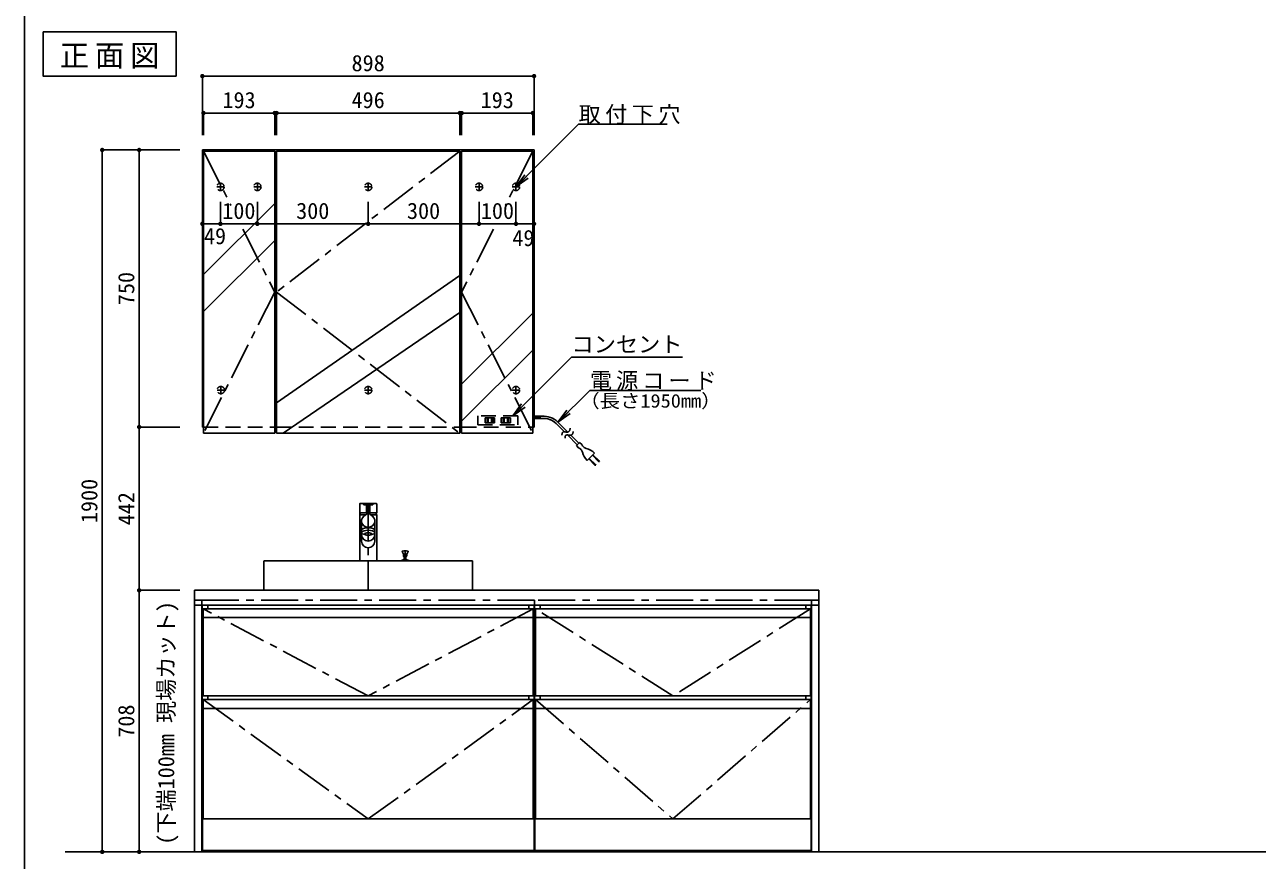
# Model space of a CAD drawing. Units: millimetres on the paper, scale 1:20. Extents: x -205 to 195, y -144 to 138.
# Drawn here: x -205 to -38.1, y -33.7 to 79.5 of the extents above; entities that cross this region are included whole.
import ezdxf
from ezdxf.enums import TextEntityAlignment as Align

# ---------------------------------------------------------------- set-up
doc = ezdxf.new("R2010")
doc.units = ezdxf.units.MM
for name, pattern in [('CHAIN1', [8, 5, -1, 1, -1]), ('DASHED1', [1.8, 1.2, -0.6]), ('DASHED2', [3, 2, -1])]:
    doc.linetypes.add(name, pattern=pattern)
for name, color, linetype in [('0-1_1', 7, 'Continuous'), ('0-2_2', 4, 'Continuous'), ('0-3_3', 6, 'Continuous'), ('0-A_10', 6, 'Continuous')]:
    doc.layers.add(name, color=color, linetype=linetype)
doc.styles.add('ＭＳ ゴシック', font='')
doc.styles.get('ＭＳ ゴシック').set_extended_font_data('MS Gothic')

msp = doc.modelspace()

# ---------------------------------------------------------------- hatches: boundary and pattern name
at = {"layer": '0-2_2'}
for points in [[(-180.65, 72.5, 1), (-181.25, 72.5, 1)], [(-135.75, 72.5, 1), (-136.35, 72.5, 1)], [(-180.5, 67.5, 1), (-181.1, 67.5, 1)], [(-170.85, 67.5, 1), (-171.45, 67.5, 1)], [(-170.6, 67.5, 1), (-171.2, 67.5, 1)], [(-145.8, 67.5, 1), (-146.4, 67.5, 1)], [(-145.55, 67.5, 1), (-146.15, 67.5, 1)], [(-135.9, 67.5, 1), (-136.5, 67.5, 1)], [(-194.2, 62.5, 1), (-194.8, 62.5, 1)], [(-189.2, 62.5, 1), (-189.8, 62.5, 1)], [(-180.65, 52.5, 1), (-181.25, 52.5, 1)], [(-178.2, 52.5, 1), (-178.8, 52.5, 1)], [(-178.2, 52.5, 1), (-178.8, 52.5, 1)], [(-173.2, 52.5, 1), (-173.8, 52.5, 1)], [(-173.2, 52.5, 1), (-173.8, 52.5, 1)], [(-158.2, 52.5, 1), (-158.8, 52.5, 1)], [(-158.2, 52.5, 1), (-158.8, 52.5, 1)], [(-143.2, 52.5, 1), (-143.8, 52.5, 1)], [(-143.2, 52.5, 1), (-143.8, 52.5, 1)], [(-138.2, 52.5, 1), (-138.8, 52.5, 1)], [(-138.2, 52.5, 1), (-138.8, 52.5, 1)], [(-135.75, 52.5, 1), (-136.35, 52.5, 1)], [(-189.2, 25, 1), (-189.8, 25, 1)], [(-189.2, 25, 1), (-189.8, 25, 1)], [(-189.2, 2.9, 1), (-189.8, 2.9, 1)], [(-189.2, 2.9, 1), (-189.8, 2.9, 1)], [(-194.2, -32.5, 1), (-194.8, -32.5, 1)], [(-189.2, -32.5, 1), (-189.8, -32.5, 1)]]:
    msp.add_hatch(color=132, dxfattribs=at).paths.add_polyline_path(points)

# ---------------------------------------------------------------- linework, layer by layer
at = {"layer": '0-1_1'}
for p, q in [((-180.95, 25), (-180.95, 62.5)), ((-180.8, 62.35), (-171.15, 62.35)), ((-180.8, 24.15), (-180.8, 62.35)), ((-180.2, 62.35), (-180.2, 62.5)), ((-171.15, 62.35), (-171.15, 24.15)), ((-170.9, 62.35), (-146.1, 62.35)), ((-170.9, 24.15), (-170.9, 62.35)), ((-146.1, 62.35), (-146.1, 24.15)), ((-136.2, 62.35), (-145.85, 62.35)), ((-145.85, 62.35), (-145.85, 24.15)), ((-136.8, 62.5), (-136.8, 62.35)), ((-136.2, 24.15), (-136.2, 62.35)), ((-180.8, 25), (-180.95, 25)), ((-180.8, 24.15), (-171.15, 24.15)), ((-171.1, 25), (-170.9, 25)), ((-170.9, 24.15), (-146.1, 24.15)), ((-146.1, 25), (-145.85, 25)), ((-136.2, 24.15), (-145.85, 24.15)), ((-136.05, 25), (-136.2, 25)), ((-97.5, 2.9), (-97.5, 0.9)), ((-97.5, 0.9), (-182, 0.9)), ((-182, 0.9), (-182, -32.5)), ((-180.975, 0.9), (-180.975, -28.05)), ((-180.225, 0.4), (-180.225, 0.9)), ((-180.225, 0.9), (-180.225, 0.4)), ((-136.775, 0.9), (-136.775, 0.4)), ((-136.775, 0.4), (-136.775, 0.9)), ((-136.025, -28.05), (-136.025, 0.9)), ((-135.975, 0.9), (-135.975, -28.05)), ((-135.225, 0.4), (-135.225, 0.9)), ((-135.225, 0.9), (-135.225, 0.4)), ((-99.275, 0.9), (-99.275, 0.4)), ((-99.275, 0.4), (-99.275, 0.9)), ((-98.525, -28.05), (-98.525, 0.9)), ((-98.5, 0.9), (-98.5, -32.5)), ((-180.225, -11.9), (-180.225, -11.4)), ((-180.225, -11.4), (-180.225, -11.9)), ((-136.775, -11.4), (-136.775, -11.9)), ((-136.775, -11.9), (-136.775, -11.4)), ((-135.225, -11.9), (-135.225, -11.4)), ((-135.225, -11.4), (-135.225, -11.9)), ((-99.275, -11.4), (-99.275, -11.9)), ((-99.275, -11.9), (-99.275, -11.4)), ((-180.975, -28.05), (-180.225, -28.05)), ((-180.95, -32.3), (-180.95, -28.05)), ((-136.775, -28.05), (-136.025, -28.05)), ((-136.05, -28.05), (-136.05, -32.3)), ((-135.975, -28.05), (-135.225, -28.05)), ((-135.95, -32.3), (-135.95, -28.05)), ((-99.275, -28.05), (-98.525, -28.05)), ((-98.55, -28.05), (-98.55, -32.3)), ((-180.95, -32.3), (-136.05, -32.3)), ((-135.95, -32.3), (-98.55, -32.3))]:
    msp.add_line(p, q, dxfattribs=at)
for points in [[(-180.95, 62.5), (-136.05, 62.5), (-136.05, 25)], [(-182, 0.9), (-182, 2.9), (-97.5, 2.9)], [(-182, -32.5), (-181, -32.5), (-181, 0.9)], [(-98.5, -32.5), (-97.5, -32.5), (-97.5, 0.9)], [(-136.05, -32.3), (-136.05, -28.05), (-180.95, -28.05)], [(-98.55, -32.3), (-98.55, -28.05), (-135.95, -28.05)]]:
    msp.add_lwpolyline(points, dxfattribs=at)
for points in [[(-180.85, 0.4), (-180.85, -11.4), (-136.15, -11.4), (-136.15, 0.4)], [(-135.85, 0.4), (-135.85, -11.4), (-98.65, -11.4), (-98.65, 0.4)], [(-136.15, -28.05), (-136.15, -11.9), (-180.85, -11.9), (-180.85, -28.05)], [(-98.65, -28.05), (-98.65, -11.9), (-135.85, -11.9), (-135.85, -28.05)], [(-180.275, -32.3), (-180.275, -32.5), (-180.875, -32.5), (-180.875, -32.3)], [(-165.7, -32.3), (-165.7, -32.5), (-166.3, -32.5), (-166.3, -32.3)], [(-150.7, -32.3), (-150.7, -32.5), (-151.3, -32.5), (-151.3, -32.3)], [(-136.125, -32.3), (-136.125, -32.5), (-136.725, -32.5), (-136.725, -32.3)], [(-135.275, -32.3), (-135.275, -32.5), (-135.875, -32.5), (-135.875, -32.3)], [(-124.45, -32.3), (-124.45, -32.5), (-125.05, -32.5), (-125.05, -32.3)], [(-109.45, -32.3), (-109.45, -32.5), (-110.05, -32.5), (-110.05, -32.3)], [(-98.625, -32.3), (-98.625, -32.5), (-99.225, -32.5), (-99.225, -32.3)]]:
    msp.add_lwpolyline(points, close=True, dxfattribs=at)
at = {"layer": '0-2_2'}
for p, q in [((-180.95, 64.5), (-180.95, 72.5)), ((-180.95, 72.5), (-136.05, 72.5)), ((-136.05, 64.5), (-136.05, 72.5)), ((-180.8, 64.5), (-180.8, 67.5)), ((-180.8, 67.5), (-171.15, 67.5)), ((-171.15, 64.5), (-171.15, 67.5)), ((-170.9, 64.5), (-170.9, 67.5)), ((-170.9, 67.5), (-146.1, 67.5)), ((-146.1, 64.5), (-146.1, 67.5)), ((-145.85, 64.5), (-145.85, 67.5)), ((-145.85, 67.5), (-136.2, 67.5)), ((-136.2, 64.5), (-136.2, 67.5)), ((-184, 62.5), (-194.5, 62.5)), ((-194.5, 62.5), (-194.5, -32.5)), ((-184, 62.5), (-189.5, 62.5)), ((-189.5, 62.5), (-189.5, 25)), ((-138.5, 57.5), (-137.321, 59.15)), ((-138.5, 57.5), (-137.086, 58.914)), ((-138.5, 57.5), (-136.85, 58.679)), ((-180.95, 55.5), (-180.95, 52.5)), ((-180.8, 45.627), (-171.15, 55.238)), ((-178.5, 55.5), (-178.5, 52.5)), ((-178.5, 55.5), (-178.5, 52.5)), ((-173.5, 55.5), (-173.5, 52.5)), ((-173.5, 55.5), (-173.5, 52.5)), ((-158.5, 55.5), (-158.5, 52.5)), ((-158.5, 55.5), (-158.5, 52.5)), ((-143.5, 55.5), (-143.5, 52.5)), ((-143.5, 55.5), (-143.5, 52.5)), ((-138.5, 55.5), (-138.5, 52.5)), ((-138.5, 55.5), (-138.5, 52.5)), ((-136.05, 55.5), (-136.05, 52.5)), ((-180.95, 52.5), (-178.5, 52.5)), ((-178.5, 52.5), (-173.5, 52.5)), ((-173.5, 52.5), (-158.5, 52.5)), ((-158.5, 52.5), (-143.5, 52.5)), ((-143.5, 52.5), (-138.5, 52.5)), ((-138.5, 52.5), (-136.05, 52.5)), ((-180.8, 40.642), (-171.15, 50.254)), ((-170.9, 28.272), (-146.1, 45.503)), ((-170.007, 24.15), (-146.1, 40.518)), ((-145.85, 30.784), (-136.2, 40.395)), ((-145.85, 25.799), (-136.2, 35.411)), ((-138.916, 26.5), (-137.738, 28.15)), ((-138.916, 26.5), (-137.502, 27.914)), ((-138.916, 26.5), (-137.266, 27.679)), ((-132.816, 25.653), (-131.632, 27.299)), ((-132.816, 25.653), (-131.397, 27.063)), ((-132.816, 25.653), (-131.162, 26.826)), ((-136.05, 26.45), (-134.703, 26.45)), ((-136.05, 26.15), (-134.703, 26.15)), ((-132.896, 25.289), (-131.944, 24.337)), ((-132.659, 25.476), (-131.5, 24.318)), ((-184, 25), (-189.5, 25)), ((-189.5, 25), (-189.5, 2.9)), ((-184, 25), (-189.5, 25)), ((-131.53, 23.924), (-130.201, 22.594)), ((-131.08, 23.898), (-129.989, 22.806)), ((-130.307, 22.488), (-129.883, 22.912)), ((-130.307, 22.488), (-130.024, 22.205)), ((-129.883, 22.912), (-129.6, 22.63)), ((-128.857, 20.473), (-127.867, 21.463)), ((-127.249, 20.314), (-127.213, 20.349)), ((-127.708, 19.854), (-127.744, 19.819)), ((-184, 2.9), (-189.5, 2.9)), ((-189.5, 2.9), (-189.5, -32.5)), ((-184.025, 2.9), (-189.5, 2.9)), ((-180.85, -0.8), (-136.15, -0.8)), ((-135.85, -0.8), (-98.65, -0.8)), ((-180.85, -13.1), (-136.15, -13.1)), ((-135.85, -13.1), (-98.65, -13.1)), ((-199.5, -32.5), (76.9, -32.5)), ((-184, -32.5), (-194.5, -32.5)), ((-184, -32.5), (-189.5, -32.5))]:
    msp.add_line(p, q, dxfattribs=at)
at = {"layer": '0-2_2', "linetype": 'CHAIN1'}
for p, q in [((-180.8, 62.35), (-177.079, 54.995)), ((-146.1, 62.35), (-170.9, 43.275)), ((-136.2, 62.35), (-139.921, 54.995)), ((-179, 57.5), (-178, 57.5)), ((-178.5, 58), (-178.5, 57)), ((-174, 57.5), (-173, 57.5)), ((-173.5, 58), (-173.5, 57)), ((-159, 57.5), (-158, 57.5)), ((-158.5, 58), (-158.5, 57)), ((-144, 57.5), (-143, 57.5)), ((-143.5, 58), (-143.5, 57)), ((-139, 57.5), (-138, 57.5)), ((-138.5, 58), (-138.5, 57)), ((-175.46, 51.794), (-171.15, 43.275)), ((-141.54, 51.794), (-145.85, 43.275)), ((-171.15, 43.275), (-180.8, 24.15)), ((-170.9, 43.275), (-146.1, 24.15)), ((-145.85, 43.275), (-136.2, 24.15)), ((-178.45, 30.5), (-178.45, 29.5)), ((-158.5, 30.5), (-158.5, 29.5)), ((-138.5, 30.5), (-138.5, 29.5)), ((-178.95, 30), (-177.95, 30)), ((-159, 30), (-158, 30)), ((-139, 30), (-138, 30)), ((-136.15, 26.3), (-135.123, 26.3)), ((-158.5, 2.9), (-158.5, 3.4)), ((-181, 0.9), (-181, 1.55)), ((-97.5, 0.9), (-97.5, 1.55))]:
    msp.add_line(p, q, dxfattribs=at)
at = {"layer": '0-2_2', "linetype": 'DASHED2'}
for p, q in [((-138.225, 26.5), (-143.675, 26.5)), ((-143.675, 26.5), (-143.675, 25.3)), ((-143.675, 25.3), (-138.225, 25.3)), ((-142.65, 26.25), (-142.65, 25.55)), ((-141.4, 26.25), (-142.65, 26.25)), ((-142.65, 25.55), (-141.4, 25.55)), ((-142.4, 26.1), (-142.4, 25.7)), ((-142.25, 26.1), (-142.4, 26.1)), ((-142.4, 25.7), (-142.25, 25.7)), ((-142.25, 25.7), (-142.25, 26.1)), ((-141.8, 26.1), (-141.8, 25.7)), ((-141.65, 26.1), (-141.8, 26.1)), ((-141.8, 25.7), (-141.65, 25.7)), ((-141.65, 25.7), (-141.65, 26.1)), ((-141.4, 25.55), (-141.4, 26.25)), ((-140.5, 25.55), (-140.5, 26.25)), ((-140.5, 26.25), (-139.25, 26.25)), ((-140.5, 25.55), (-140.5, 26.25)), ((-140.5, 26.25), (-139.25, 26.25)), ((-139.25, 25.55), (-140.5, 25.55)), ((-139.25, 25.55), (-140.5, 25.55)), ((-140.25, 25.7), (-140.25, 26.1)), ((-140.25, 26.1), (-140.1, 26.1)), ((-140.1, 25.7), (-140.25, 25.7)), ((-140.1, 26.1), (-140.1, 25.7)), ((-139.65, 25.7), (-139.65, 26.1)), ((-139.65, 26.1), (-139.5, 26.1)), ((-139.5, 25.7), (-139.65, 25.7)), ((-139.5, 26.1), (-139.5, 25.7)), ((-139.25, 26.25), (-139.25, 25.55)), ((-138.225, 25.3), (-138.225, 26.5)), ((-180.8, 25), (-171.1, 25)), ((-170.9, 25), (-146.1, 25)), ((-145.85, 25), (-136.2, 25))]:
    msp.add_line(p, q, dxfattribs=at)
at = {"layer": '0-2_2'}
msp.add_lwpolyline([(-202.5, 78.5), (-184.5, 78.5), (-184.5, 72.5), (-202.5, 72.5)], close=True, dxfattribs=at)
for points in [[(-138.5, 57.5), (-130.026, 65.974), (-118.026, 65.974)], [(-138.916, 26.5), (-130.968, 34.448), (-115.968, 34.448)], [(-132.816, 25.653), (-128.491, 29.948), (-113.491, 29.948)], [(-132.268, 23.895), (-132.268, 23.899), (-132.268, 23.911), (-132.268, 23.93), (-132.268, 23.957), (-132.268, 23.989), (-132.267, 24.026), (-132.265, 24.067), (-132.261, 24.108), (-132.254, 24.15), (-132.245, 24.189), (-132.232, 24.224), (-132.215, 24.255), (-132.196, 24.28), (-132.176, 24.299), (-132.155, 24.313), (-132.137, 24.322), (-132.122, 24.328), (-132.112, 24.331), (-132.109, 24.332), (-132.106, 24.333), (-132.095, 24.335), (-132.078, 24.339), (-132.052, 24.342), (-132.019, 24.344), (-131.977, 24.344), (-131.927, 24.341), (-131.871, 24.337), (-131.811, 24.331), (-131.748, 24.324), (-131.687, 24.319), (-131.63, 24.315), (-131.577, 24.314), (-131.533, 24.315), (-131.496, 24.319), (-131.468, 24.323), (-131.448, 24.328), (-131.437, 24.331), (-131.433, 24.332), (-131.429, 24.333)], [(-131.849, 23.477), (-131.849, 23.481), (-131.849, 23.493), (-131.849, 23.512), (-131.85, 23.538), (-131.849, 23.571), (-131.849, 23.608), (-131.847, 23.648), (-131.843, 23.69), (-131.836, 23.731), (-131.826, 23.77), (-131.813, 23.806), (-131.797, 23.836), (-131.778, 23.861), (-131.757, 23.88), (-131.737, 23.894), (-131.718, 23.904), (-131.703, 23.909), (-131.694, 23.913), (-131.69, 23.914), (-131.687, 23.914), (-131.677, 23.917), (-131.659, 23.92), (-131.634, 23.923), (-131.6, 23.925), (-131.558, 23.925), (-131.508, 23.923), (-131.452, 23.918), (-131.392, 23.912), (-131.33, 23.906), (-131.269, 23.9), (-131.211, 23.896), (-131.159, 23.895), (-131.114, 23.897), (-131.078, 23.9), (-131.05, 23.905), (-131.03, 23.909), (-131.018, 23.912), (-131.014, 23.914), (-131.011, 23.915)], [(-131.429, 24.333), (-131.418, 24.337), (-131.401, 24.344), (-131.379, 24.356), (-131.354, 24.372), (-131.327, 24.395), (-131.301, 24.423), (-131.276, 24.458), (-131.253, 24.499), (-131.234, 24.543), (-131.217, 24.59), (-131.203, 24.637), (-131.191, 24.683), (-131.181, 24.725), (-131.173, 24.761), (-131.167, 24.791), (-131.163, 24.813), (-131.16, 24.826), (-131.159, 24.831)], [(-131.011, 23.915), (-131, 23.919), (-130.982, 23.926), (-130.96, 23.937), (-130.935, 23.954), (-130.908, 23.976), (-130.882, 24.005), (-130.857, 24.04), (-130.835, 24.08), (-130.815, 24.125), (-130.798, 24.172), (-130.784, 24.219), (-130.772, 24.265), (-130.763, 24.306), (-130.755, 24.343), (-130.749, 24.373), (-130.744, 24.395), (-130.742, 24.408), (-130.741, 24.412)], [(-128.645, 20.685), (-127.814, 19.854), (-127.744, 19.819)], [(-128.574, 20.756), (-127.744, 19.925), (-127.708, 19.854)], [(-128.15, 21.18), (-127.319, 20.349), (-127.249, 20.314)], [(-128.079, 21.251), (-127.249, 20.42), (-127.213, 20.349)]]:
    msp.add_lwpolyline(points, dxfattribs=at)
at = {"layer": '0-2_2', "linetype": 'CHAIN1'}
for points in [[(-182, 0.9), (-182, 1.55), (-181, 1.55)], [(-136.15, 0.4), (-158.5, -11.4), (-180.85, 0.4)], [(-98.65, 0.4), (-117.25, -11.4), (-135.85, 0.4)], [(-98.5, 0.9), (-98.5, 1.55), (-97.5, 1.55)], [(-180.85, -11.9), (-158.5, -28.05), (-136.15, -11.9)], [(-135.85, -11.9), (-117.25, -28.05), (-98.65, -11.9)]]:
    msp.add_lwpolyline(points, dxfattribs=at)
for points in [[(-181, 1.55), (-181, -32.5), (-136, -32.5), (-136, 1.55)], [(-136, 1.55), (-136, -32.5), (-98.5, -32.5), (-98.5, 1.55)]]:
    msp.add_lwpolyline(points, close=True, dxfattribs=at)
at = {"layer": '0-2_2', "linetype": 'DASHED1'}
for centre in [(-178.5, 57.5), (-173.5, 57.5), (-158.5, 57.5), (-143.5, 57.5), (-138.5, 57.5), (-178.45, 30), (-158.5, 30), (-138.5, 30)]:
    msp.add_circle(centre, 0.5, dxfattribs=at)
at = {"layer": '0-2_2'}
for centre, radius, start, end in [((-134.703, 23.818), 2.632, 39.06197, 90), ((-134.703, 23.818), 2.332, 39.06197, 90), ((-130.855, 20.809), 1.625, 44.99999, 59.25003), ((-130.307, 21.357), 0.85, 16.9275, 44.99999), ((-128.203, 23.46), 1.625, 210.74997, 225), ((-128.751, 22.912), 0.85, 225, 253.07249), ((-129.569, 19.761), 2.407, 45, 76.28448), ((-127.155, 22.175), 2.407, 193.71551, 225)]:
    msp.add_arc(centre, radius, start, end, dxfattribs=at)
at = {"layer": '0-3_3'}
for p, q in [((-159.65, 13.395), (-159.65, 14.6)), ((-157.375, 13.37), (-159.625, 13.37)), ((-159.556, 13.37), (-159.618, 13.262)), ((-159.6, 14.65), (-157.4, 14.65)), ((-159.125, 14.512), (-159.125, 14.6)), ((-159.075, 14.65), (-157.925, 14.65)), ((-157.925, 14.462), (-159.075, 14.462)), ((-158.739, 14.462), (-158.739, 13.37)), ((-158.262, 13.37), (-158.262, 14.462)), ((-157.875, 14.6), (-157.875, 14.512)), ((-157.444, 13.37), (-157.382, 13.262)), ((-157.35, 14.6), (-157.35, 13.395)), ((-159.625, 13.1), (-159.625, 13.237)), ((-159.4, 12.287), (-159.4, 9.552)), ((-158.812, 13.098), (-158.747, 13.21)), ((-158.188, 13.098), (-158.253, 13.21)), ((-157.35, 13.1), (-158.19, 13.1)), ((-157.6, 12.287), (-157.6, 9.552)), ((-157.375, 13.1), (-157.375, 13.237)), ((-157.35, 6.9), (-157.35, 13.1)), ((-159.395, 10.709), (-159.395, 11.047)), ((-157.605, 10.709), (-157.605, 11.047)), ((-172.625, 6.8), (-172.625, 2.925)), ((-144.475, 6.9), (-172.525, 6.9)), ((-153.738, 7.777), (-153.92, 8.135)), ((-153.738, 7.777), (-153.738, 7.552)), ((-153.738, 7.777), (-153.262, 7.777)), ((-153.688, 7.502), (-153.312, 7.502)), ((-153.616, 7.502), (-153.616, 7.04)), ((-153.376, 7.04), (-153.616, 7.04)), ((-153.384, 7.502), (-153.384, 7.04)), ((-153.262, 7.777), (-153.08, 8.135)), ((-153.262, 7.777), (-153.262, 7.552)), ((-144.375, 6.8), (-144.375, 2.925)), ((-172.6, 2.9), (-172.625, 2.925)), ((-172.6, 2.9), (-144.4, 2.9)), ((-144.4, 2.9), (-144.375, 2.925))]:
    msp.add_line(p, q, dxfattribs=at)
at = {"layer": '0-3_3', "linetype": 'CHAIN1'}
for p, q in [((-158.5, 14.65), (-158.5, 6.9)), ((-158.5, 6.9), (-158.5, 2.9)), ((-153.5, 8.252), (-153.5, 6.9))]:
    msp.add_line(p, q, dxfattribs=at)
at = {"layer": '0-3_3'}
msp.add_lwpolyline([(-158.81, 13.1), (-159.65, 13.1), (-159.65, 6.9)], dxfattribs=at)
for centre, radius, start, end in [((-159.6, 14.6), 0.05, 90, 180), ((-159.625, 13.395), 0.025, 180, 270), ((-159.075, 14.6), 0.05, 90, 180), ((-159.075, 14.512), 0.05, 180, 270), ((-157.925, 14.6), 0.05, 0, 90), ((-157.925, 14.512), 0.05, 270, 360), ((-157.4, 14.6), 0.05, 0, 90), ((-157.375, 13.395), 0.025, 270, 360), ((-159.575, 13.237), 0.05, 150, 180), ((-158.5, 12.565), 0.691, 69.07687, 110.92313), ((-157.425, 13.237), 0.05, 0, 30), ((-172.525, 6.8), 0.1, 90, 180), ((-154.1, 6.883), 0.025, 115.8721, 136.09803), ((-153.5, 5.645), 1.4, 95.07116, 115.8721), ((-153.875, 8.156), 0.05, 104.0008, 180), ((-153.875, 8.156), 0.05, 180, 205.52693), ((-153.5, 6.652), 1.6, 75.9992, 104.0008), ((-153.688, 7.552), 0.05, 180, 270), ((-153.5, 5.645), 1.4, 64.1279, 84.92884), ((-153.312, 7.552), 0.05, 270, 360), ((-153.125, 8.156), 0.05, 0, 75.9992), ((-153.125, 8.156), 0.05, 334.47307, 360), ((-152.9, 6.883), 0.025, 43.90197, 64.1279), ((-144.475, 6.8), 0.1, 0, 90)]:
    msp.add_arc(centre, radius, start, end, dxfattribs=at)
for centre, major_axis, ratio, start_param, end_param in [((-158.5, 12.287), (-0.9, 0), 0.960527, 5.0659728, 10.6419904), ((-158.5, 10.709), (-0.895, 0), 0.347121, 1.9718474, 7.4529305), ((-158.5, 10.436), (0.9, 0), 0.98281, 3.1415927, 6.2831853), ((-158.5, 11.047), (-0.895, 0), 0.347121, 3.1415927, 6.2831853), ((-158.5, 9.552), (0.9, 0), 0.98281, 3.1415927, 6.2831853)]:
    msp.add_ellipse(centre, major_axis=major_axis, ratio=ratio, start_param=start_param, end_param=end_param, dxfattribs=at)
msp.add_ellipse((-158.5, 10.53), major_axis=(-0.47, 0), ratio=0.341818, dxfattribs=at)
at = {"layer": '0-A_10'}
msp.add_lwpolyline([(-205, 138.5), (-205, -143.5), (195, -143.5)], dxfattribs=at)

# ---------------------------------------------------------------- texts
at = {"layer": '0-2_2', "style": 'ＭＳ ゴシック'}
for s, p in [('898', (-160.75, 72.5)), ('193', (-178.225, 67.5)), ('496', (-160.75, 67.5)), ('193', (-143.275, 67.5)), ('100', (-178.25, 52.5)), ('300', (-168.25, 52.5)), ('300', (-153.25, 52.5)), ('100', (-143.25, 52.5)), ('49', (-180.729, 49.083)), ('49', (-138.992, 48.828)), ('コンセント', (-130.968, 34.448))]:
    msp.add_text(s, height=2.199, dxfattribs=at).set_placement(p, align=Align.BOTTOM_LEFT)
for s, p in [('750', (-189.5, 41.5)), ('1900', (-194.5, 12)), ('442', (-189.5, 11.7)), ('(下端100mm 現場カット)', (-184.095, -31.535)), ('708', (-189.5, -17.05))]:
    msp.add_text(s, height=2.199, rotation=90, dxfattribs=at).set_placement(p, align=Align.BOTTOM_LEFT)
at = {"layer": '0-2_2', "style": 'ＭＳ ゴシック', "width": 1.1}
msp.add_text('（長さ1950mm）', height=1.833, dxfattribs=at).set_placement((-129.912, 27.076), align=Align.BOTTOM_LEFT)
at = {"layer": '0-2_2', "attachment_point": 7, "style": 'ＭＳ ゴシック'}
for s, insert, char_height in [('\\T1.19;正面図', (-200.259, 73.5), 2.933), ('\\T1.2;取付下穴', (-130.026, 65.974), 2.199), ('\\T1.18;電源コード', (-128.491, 29.948), 2.199)]:
    msp.add_mtext(s, dxfattribs=dict(at, insert=insert, char_height=char_height))

doc.saveas('drawing.dxf')
